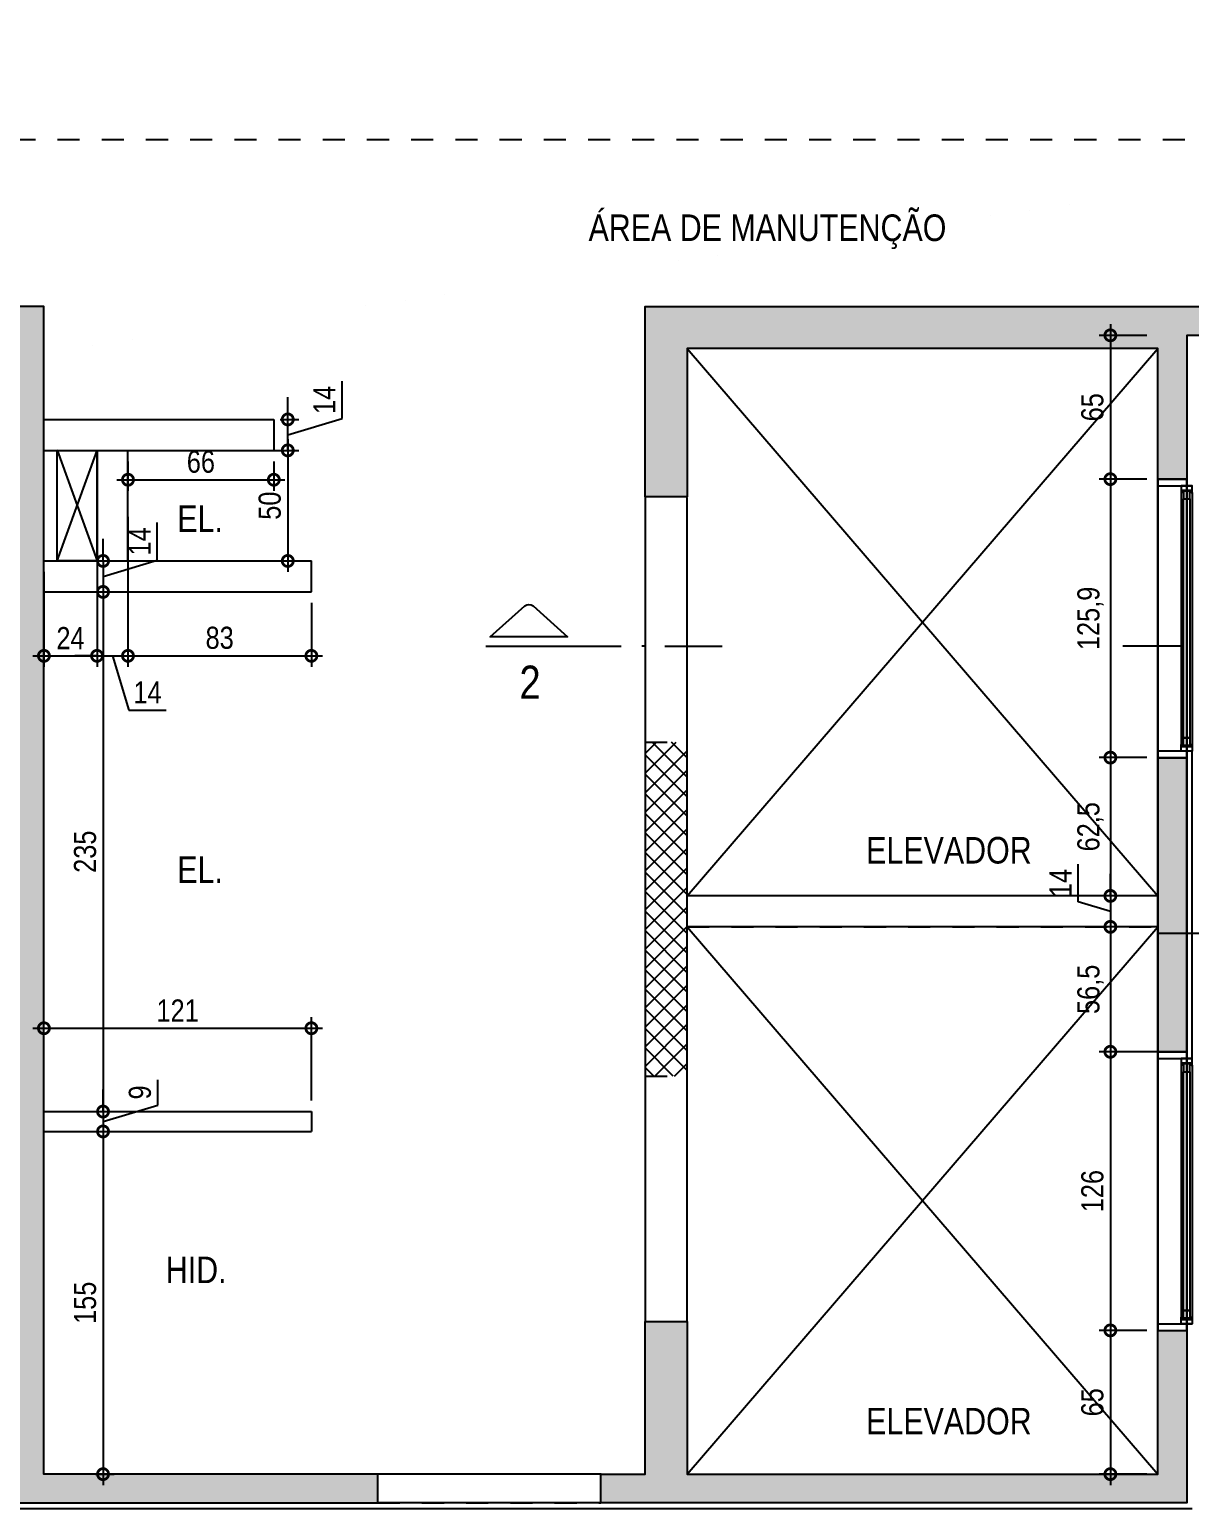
# Model space of a CAD drawing. Header units: metres. Extents: x -40 to 570, y -25 to 184.
# Drawn here: x 94.89 to 100.14, y -9.4 to -2.71 of the extents above; entities that cross this region are included whole.
import ezdxf
from ezdxf.enums import TextEntityAlignment as Align

# ---------------------------------------------------------------- set-up
doc = ezdxf.new("R2010")
doc.units = ezdxf.units.M
doc.linetypes.add('DUPLEX SUPERIOR$0$DASHEDX2', pattern=[1.5, 1, -0.5])
doc.linetypes.add('DUPLEX SUPERIOR$0$ESTILO_TQS_0004', pattern=[1.12, 0.5, -0.2, 0.01, -0.2, 0.01, -0.2])
for name, color, linetype in [('ARQ-DIM', 2, 'Continuous'), ('ARQ-SIM', 1, 'Continuous'), ('ARQ-TXT', 2, 'Continuous'), ('DUPLEX SUPERIOR$0$1', 232, 'DUPLEX SUPERIOR$0$DASHEDX2'), ('DUPLEX SUPERIOR$0$102', 232, 'Continuous'), ('DUPLEX SUPERIOR$0$205', 7, 'DUPLEX SUPERIOR$0$ESTILO_TQS_0004'), ('DUPLEX SUPERIOR$0$21', 232, 'Continuous'), ('DUPLEX SUPERIOR$0$3', 2, 'Continuous'), ('DUPLEX SUPERIOR$0$4', 2, 'Continuous'), ('DUPLEX SUPERIOR$0$ARQ-ALV ACAB', 4, 'Continuous'), ('DUPLEX SUPERIOR$0$ARQ-ALV OSSO', 5, 'Continuous'), ('DUPLEX SUPERIOR$0$ARQ-AUX', 7, 'Continuous'), ('DUPLEX SUPERIOR$0$ARQ-AUX1', 1, 'Continuous'), ('DUPLEX SUPERIOR$0$ARQ-CAX @ 1', 1, 'Continuous'), ('DUPLEX SUPERIOR$0$ARQ-MOB', 7, 'Continuous')]:
    doc.layers.add(name, color=color, linetype=linetype)
doc.styles.add('Adesa', font='ARIALN.TTF')
doc.styles.add('M50', font='ARIALN.TTF', dxfattribs={"height": 0.15})
doc.dimstyles.new('ADESA 1-0050', dxfattribs={"dimtxt": 0.1, "dimasz": 0.1, "dimexe": 0.05, "dimexo": 0.05, "dimgap": 0.03, "dimtad": 1, "dimdec": 1, "dimlfac": 100, "dimzin": 12, "dimtxsty": 'Adesa', "dimblk": 'DOTSMALL', "dimcen": 1, "dimdle": 0.05, "dimclrd": 1, "dimclre": 1, "dimclrt": 256, "dimazin": 3, "dimtm": 1e-09, "dimtfac": 1, "dimtdec": 1, "dimtmove": 1, "dimatfit": 0, "dimldrblk": 'DOTSMALL', "dimfxl": 0.8, "dimtvp": 2, "dimtolj": 1, "dimtzin": 0, "dimarcsym": 0})

# ---------------------------------------------------------------- blocks, each defined once
blk = doc.blocks.new('DUPLEX SUPERIOR$0$layout dup sup tipo 2')
at = {"layer": 'DUPLEX SUPERIOR$0$ARQ-MOB'}
blk.add_lwpolyline([(-18.0014, -6.7949), (-15.3614, -6.7949)], dxfattribs=at)
blk = doc.blocks.new('*U1098')
at = {"color": 0, "linetype": 'ByBlock', "ltscale": 0.5}
for points in [[(0.02, -0.045), (0.02, -0.045), (0.02, -0.045), (0.02, -0.045), (0.02, -0.045), (0.02, -0.045), (0.02, -0.045), (0.02, -0.045), (0.02, -0.045), (0.03, -0.045), (0.03, -0.05), (0, -0.05), (0, 0), (0.03, 0), (0.03, -0.005), (0.02, -0.005), (0.02, -0.045)], [(1.18, -0.045), (1.18, -0.045), (1.18, -0.045), (1.18, -0.045), (1.18, -0.045), (1.18, -0.045), (1.18, -0.045), (1.18, -0.045), (1.18, -0.045), (1.17, -0.045), (1.17, -0.05), (1.2, -0.05), (1.2, 0), (1.17, 0), (1.17, -0.005), (1.18, -0.005), (1.18, -0.045)], [(0.025, -0.01), (0.06, -0.01), (0.06, -0.04), (0.025, -0.04)], [(1.175, -0.01), (1.14, -0.01), (1.14, -0.04), (1.175, -0.04)]]:
    blk.add_lwpolyline(points, close=True, dxfattribs=at)
at = {"color": 8, "linetype": 'ByBlock', "ltscale": 0.5}
for points in [[(1.17, 0), (0.03, 0)], [(1.17, -0.05), (0.03, -0.05)]]:
    blk.add_lwpolyline(points, dxfattribs=at)
at = {"color": 7, "linetype": 'ByBlock', "ltscale": 0.5}
blk.add_lwpolyline([(1.14, -0.01), (1.14, -0.04), (0.06, -0.04), (0.06, -0.01)], close=True, dxfattribs=at)
blk = doc.blocks.new('*U1100')
at = {"color": 0, "linetype": 'ByBlock', "ltscale": 0.5}
for points in [[(0.02, -0.045), (0.02, -0.045), (0.02, -0.045), (0.02, -0.045), (0.02, -0.045), (0.02, -0.045), (0.02, -0.045), (0.02, -0.045), (0.02, -0.045), (0.03, -0.045), (0.03, -0.05), (0, -0.05), (0, 0), (0.03, 0), (0.03, -0.005), (0.02, -0.005), (0.02, -0.045)], [(1.18, -0.045), (1.18, -0.045), (1.18, -0.045), (1.18, -0.045), (1.18, -0.045), (1.18, -0.045), (1.18, -0.045), (1.18, -0.045), (1.18, -0.045), (1.17, -0.045), (1.17, -0.05), (1.2, -0.05), (1.2, 0), (1.17, 0), (1.17, -0.005), (1.18, -0.005), (1.18, -0.045)], [(0.025, -0.01), (0.06, -0.01), (0.06, -0.04), (0.025, -0.04)], [(1.175, -0.01), (1.14, -0.01), (1.14, -0.04), (1.175, -0.04)]]:
    blk.add_lwpolyline(points, close=True, dxfattribs=at)
at = {"color": 8, "linetype": 'ByBlock', "ltscale": 0.5}
for points in [[(1.17, 0), (0.03, 0)], [(1.17, -0.05), (0.03, -0.05)]]:
    blk.add_lwpolyline(points, dxfattribs=at)
at = {"color": 7, "linetype": 'ByBlock', "ltscale": 0.5}
blk.add_lwpolyline([(1.14, -0.01), (1.14, -0.04), (0.06, -0.04), (0.06, -0.01)], close=True, dxfattribs=at)
blk = doc.blocks.new('DUPLEX SUPERIOR$0$planta duplex superior tipo 4')
at = {"layer": 'DUPLEX SUPERIOR$0$ARQ-ALV OSSO'}
blk.add_line((-2.585, -5.2813), (-0.055, -5.2814, 0), dxfattribs=at)
blk = doc.blocks.new('DUPLEX SUPERIOR$0$_HC5F01AD94B-008')
for p, q in [((535.005506, -287.006127), (549.01677, -272.994864)), ((535.005506, -278.167292), (540.177935, -272.994864)), ((554.005506, -288.840463), (538.159907, -272.994864)), ((554.005506, -280.001629), (546.998741, -272.994864)), ((535.005506, -295.844962), (554.005506, -276.844962)), ((554.005506, -297.679298), (535.005506, -278.679298)), ((535.005506, -304.683796), (554.005506, -285.683796)), ((554.005506, -306.518133), (535.005506, -287.518133)), ((535.005506, -313.522631), (554.005506, -294.522631)), ((554.005506, -315.356968), (535.005506, -296.356968)), ((535.005506, -322.361466), (554.005506, -303.361466)), ((554.005506, -324.195802), (535.005506, -305.195802)), ((535.005506, -331.200301), (554.005506, -312.200301)), ((554.005506, -333.034637), (535.005506, -314.034637)), ((535.005506, -340.039135), (554.005506, -321.039135)), ((554.005506, -341.873472), (535.005506, -322.873472)), ((535.005506, -348.87797), (554.005506, -329.87797)), ((554.005506, -350.712307), (535.005506, -331.712307)), ((535.005506, -357.716805), (554.005506, -338.716805)), ((554.005506, -359.551141), (535.005506, -340.551141)), ((535.005506, -366.55564), (554.005506, -347.55564)), ((554.005506, -368.389976), (535.005506, -349.389976)), ((535.005506, -375.394474), (554.005506, -356.394474)), ((554.005506, -377.228811), (535.005506, -358.228811)), ((535.005506, -384.233309), (554.005506, -365.233309)), ((554.005506, -386.067646), (535.005506, -367.067646)), ((535.005506, -393.072144), (554.005506, -374.072144)), ((554.005506, -394.906481), (535.005506, -375.906481)), ((535.005506, -401.910979), (554.005506, -382.910979)), ((554.005506, -403.745315), (535.005506, -384.745315)), ((535.005506, -410.749814), (554.005506, -391.749814)), ((554.005506, -412.58415), (535.005506, -393.58415)), ((535.005506, -419.588648), (554.005506, -400.588648)), ((554.005506, -421.422985), (535.005506, -402.422985)), ((547.748203, -424.004516), (535.005506, -411.26182)), ((539.428473, -424.004516), (554.005506, -409.427483)), ((538.909368, -424.004516), (535.005506, -420.100654)), ((548.267308, -424.004516), (554.005506, -418.266318))]:
    blk.add_line(p, q)
blk = doc.blocks.new('DUPLEX SUPERIOR$0$EST-LO-012-BAR-R00')
at = {"layer": 'DUPLEX SUPERIOR$0$3'}
h = blk.add_hatch(color=8, dxfattribs=at)
h.dxf.hatch_style = 1
h.paths.add_polyline_path([(12.990166, -733.007865), (-0.004452, -733.007865), (-0.004452, -859.007865), (12.990166, -859.007865)], flags=16)
h.paths.add_polyline_path([(12.990166, -474.009684), (-0.004452, -474.009684), (-0.004452, -600.009684), (12.990166, -600.009684)], flags=16)
h.paths.add_polyline_path([(12.990166, -41.006716), (0, -41.006716), (0, -167.006716), (12.990166, -167.006716)], flags=16)
h.paths.add_polyline_path([(-77.500305, 296.001179), (-239.500305, 296.001179), (-239.500305, 282.997389), (-77.500305, 282.997389)], flags=16)
h.paths.add_polyline_path([(1027.995156, -74.001904), (1014.985014, -74.001904), (1014.985014, -183.00198), (1012.995156, -183.00198), (1012.995156, -196.001904), (1027.995156, -196.001904)], flags=17)
h.paths.add_polyline_path([(-1534.999687, -396.002061), (-1547.999687, -396.002061), (-1547.999687, -566.99002), (-1534.999687, -566.99002), (-1534.999687, -458.002855), (-1532.999904, -458.002855), (-1532.999904, -445.003037), (-1534.999687, -445.003037)], flags=17)
h.paths.add_polyline_path([(-1547.999687, -245.000884), (-1547.999687, -74.000884), (-1534.999687, -74.000884), (-1534.999687, -183.000531), (-1532.999687, -183.000531), (-1532.999687, -196.000349), (-1534.999687, -196.000349), (-1534.999687, -245.000884)])
h.paths.add_polyline_path([(1027.995404, -566.99002), (1014.995404, -566.99002), (1014.995404, -458.001482), (1012.995404, -458.001482), (1012.995404, -444.99002), (1027.995404, -444.99002)])
h.paths.add_polyline_path([(-251.979379, -937.001358), (-251.979379, -924.001358), (-232.004486, -924.000659), (-232.004486, -855.000659), (-213.004486, -855.000659), (-213.004486, -924.000659), (-0.004452, -924.001358), (-0.004452, -415.003177), (-213.011238, -415.003177), (-213.011238, -482.000175), (-232.011238, -482.000175), (-232.011238, -396.003177), (280.995777, -396.003177), (280.995777, -409.003386), (12.995548, -409.003386), (12.995548, -937.001358)])
h.paths.add_polyline_path([(-517.003335, -245.000006), (-517.003335, 296.001179), (12.994618, 296.001179), (12.994618, -232.000209), (280.995777, -232.000209), (280.995777, -245), (0, -245), (0, 0), (-249.000312, 0), (-249.000312, 12.998784), (-0.000305, 12.998784), (-0.000305, 282.997389), (-504.003335, 282.997389), (-504.003335, -245.000006)])
h.paths.add_polyline_path([(-801.000061, -408.999165), (-520.003335, -408.999165), (-520.003335, -395.999165), (-801.000061, -395.999165)], flags=17)
h.paths.add_polyline_path([(719.496112, -409.003033), (719.496112, -396.003386), (459.996043, -396.003386), (459.996043, -541.004109), (472.996043, -541.004109), (472.996043, -409.003033)], flags=17)
h.paths.add_polyline_path([(719.496112, -232.000353), (472.996043, -232.000353), (472.996043, -99.999277), (459.996043, -99.999277), (459.996043, -245), (719.496112, -245)], flags=17)
h.paths.add_polyline_path([(-993.00031, -541.004109), (-980.00031, -541.004109), (-980.00031, -396.003386), (-1239.500379, -396.003386), (-1239.500379, -409.003386), (-993.00031, -409.003386)], flags=17)
h.paths.add_polyline_path([(-993.00031, -99.999277), (-993.00031, -232), (-1239.500379, -232), (-1239.500379, -245), (-980.00031, -245), (-980.00031, -99.999277)], flags=17)
h.paths.add_polyline_path([(-801.000061, -245), (-520.003335, -245), (-520.003335, -232), (-801.000061, -232)], flags=17)
h.paths.add_polyline_path([(-517.003335, -937.002217), (-352.982201, -937.002217), (-352.982201, -924.002217), (-504.003335, -924.002217), (-504.003335, -395.999165), (-517.003335, -395.999165)])
h.paths.add_polyline_path([(574.479516, -14.002855), (593.479516, -14.002855), (593.479516, 35.997145), (574.479516, 35.997145)])
h.paths.add_polyline_path([(574.479516, -677.000531), (593.479516, -677.000531), (593.479516, -627.000531), (574.479516, -627.000531)])
h.paths.add_polyline_path([(-1113.500883, -677.000531), (-1094.500883, -677.000531), (-1094.500883, -627.000531), (-1113.500883, -627.000531)])
h.paths.add_polyline_path([(-1113.500883, -14.002855), (-1094.500883, -14.002855), (-1094.500883, 35.997145), (-1113.500883, 35.997145)])
h.paths.add_polyline_path([(265.995777, -677.000531), (284.995777, -677.000531), (284.995777, -627.000531), (265.995777, -627.000531)])
h.paths.add_polyline_path([(265.995777, -14.002855), (284.995777, -14.002855), (284.995777, 35.997145), (265.995777, 35.997145)])
h.paths.add_polyline_path([(-805.000061, -677.000531), (-786.000061, -677.000531), (-786.000061, -627.000531), (-805.000061, -627.000531)])
h.paths.add_polyline_path([(-805.000061, -14.002855), (-786.000061, -14.002855), (-786.000061, 35.997145), (-805.000061, 35.997145)])
edge = h.paths.add_edge_path()
edge.add_line((-1547.999687, -566.99002), (-1547.999687, -396.002061))
edge.add_line((-1547.999687, -396.002061), (-1534.999687, -396.002061))
edge.add_line((-1534.999687, -396.002061), (-1534.999687, -445.003037))
edge.add_line((-1534.999687, -445.003037), (-1532.999904, -445.003037))
edge.add_line((-1532.999904, -445.003037), (-1532.999904, -458.002855))
edge.add_line((-1532.999904, -458.002855), (-1534.999687, -458.002855))
edge.add_line((-1534.999687, -458.002855), (-1534.999687, -566.99002))
edge.add_line((-1534.999687, -566.99002), (-1547.999904, -566.99002))
edge.add_line((1027.989198, -196.001904), (1012.995156, -196.001904))
edge.add_line((1012.995156, -196.001904), (1012.995156, -183.00198))
edge.add_line((1012.995156, -183.00198), (1014.985014, -183.00198))
edge.add_line((1014.985014, -183.00198), (1014.985014, -74.001904))
edge.add_line((1014.985014, -74.001904), (1027.995156, -74.001904))
edge.add_line((1027.995156, -74.001904), (1027.995156, -196.001904))
h.paths.add_polyline_path([(-1.560017, -178.478832), (-1.560017, -104.425285), (-24.535801, -104.425285), (-24.535801, -178.478832)], flags=25)
at = {"layer": 'DUPLEX SUPERIOR$0$4'}
h = blk.add_hatch(color=8, dxfattribs=at)
h.dxf.hatch_style = 1
h.paths.add_polyline_path([(-1094.500883, 35.997145), (-1113.500883, 35.997145), (-1113.500883, -14.002855), (-1094.500883, -14.002855)])
h.paths.add_polyline_path([(-786.000061, 35.997145), (-805.000061, 35.997145), (-805.000061, -14.002855), (-786.000061, -14.002855)])
h.paths.add_polyline_path([(-980.00031, -99.999277), (-993.00031, -99.999277), (-993.00031, -232), (-1239.500379, -232), (-1239.500379, -245), (-980.00031, -245)])
h.paths.add_polyline_path([(-980.00031, -396.003386), (-1239.500379, -396.003386), (-1239.500379, -409.003386), (-993.00031, -409.003386), (-993.00031, -541.004109), (-980.00031, -541.004109)])
h.paths.add_polyline_path([(-1534.999687, -396.002061), (-1547.999687, -396.002061), (-1547.999687, -566.99002), (-1534.999687, -566.99002), (-1534.999687, -458.002855), (-1532.999904, -458.002855), (-1532.999904, -445.003037), (-1534.999687, -445.003037)])
h.paths.add_polyline_path([(-2548.999343, 77.001566), (-2561.999343, 77.001566), (-2561.999343, -195.998214), (-2399.510997, -195.998214), (-2399.510997, -182.998214), (-2548.999343, -182.998214)], flags=17)
h.paths.add_polyline_path([(-2548.999822, -458.004942), (-2399.510997, -458.004942), (-2399.510997, -445.004942), (-2561.999822, -445.004942), (-2561.999822, -718.004952), (-2548.999822, -718.004952)], flags=17)
h.paths.add_polyline_path([(280.995777, -409.003386), (459.996043, -409.003386), (459.996043, -396.003386), (280.995777, -396.003386)])
h.paths.add_polyline_path([(1014.995404, -718.004952), (1027.995404, -718.004952), (1027.995404, -566.99002), (1014.995404, -566.99002)])
h.paths.add_polyline_path([(865.506331, -458.001482), (1012.995404, -458.001482), (1012.995404, -444.99002), (865.506331, -444.99002)])
h.paths.add_polyline_path([(865.506331, -196.001904), (1012.995156, -196.001904), (1012.995156, -183.00198), (865.506331, -183.00198)])
h.paths.add_polyline_path([(1014.995156, -74.001904), (1027.995156, -74.001904), (1027.995156, 77.000887), (1014.995156, 77.000887)])
h.paths.add_polyline_path([(280.995777, -245), (459.996043, -245), (459.996043, -232.000209), (280.995777, -232.000209)])
h.paths.add_polyline_path([(-57.501936, -245), (0, -245), (0, -225.996934), (-57.501936, -225.996934)])
h.paths.add_polyline_path([(-980.00031, -245), (-801.000061, -245), (-801.000061, -232), (-980.00031, -232)])
h.paths.add_polyline_path([(-980.00031, -409.003177), (-801.000061, -409.003177), (-801.000061, -395.999165), (-980.00031, -395.999165)])
h.paths.add_polyline_path([(-1547.999687, -74.000884), (-1534.999687, -74.000884), (-1534.999687, 77.000932), (-1547.999687, 77.000932)])
h.paths.add_polyline_path([(-1532.999687, -196.000349), (-1385.510847, -196.000349), (-1385.510847, -183.000531), (-1532.999687, -183.000531)])
h.paths.add_polyline_path([(-1547.999904, -718.004976), (-1534.999687, -718.004976), (-1534.999687, -566.99002), (-1547.999904, -566.99002)])
h.paths.add_polyline_path([(-1532.999904, -458.002855), (-1385.510832, -458.002855), (-1385.510832, -445.003037), (-1532.999904, -445.003037)])
h.paths.add_polyline_path([(-1548.000663, -396.002061), (-2253.500545, -396.002061), (-2253.500545, -409.001685), (-2008.001965, -409.001685), (-2008.001965, -540.996579), (-1995.001777, -540.996579), (-1995.001777, -409.00183), (-1548.000663, -409.00183)])
h.paths.add_polyline_path([(1245.999783, -327.001694), (1689.007686, -327.001694), (1689.007686, -314.001694), (1245.999783, -314.001694)])
h.paths.add_polyline_path([(-249.004459, -245.001553), (-236.004459, -245.001553), (-236.004459, -0.001553), (-249.004459, -0.001553)])
h.paths.add_polyline_path([(-1548.000446, -245.001325), (-1548.000446, -232.001024), (-1995.001965, -232.001024), (-1995.001965, -100.000624), (-2008.001965, -100.000624), (-2008.001965, -232.001325), (-2253.500545, -232.001325), (-2253.500545, -245.001325)])
h.paths.add_polyline_path([(-3223.007243, -327.001694), (-2779.99934, -327.001694), (-2779.99934, -314.001694), (-3223.007243, -314.001694)])
h.paths.add_polyline_path([(1015.01125, -327.001694), (1155.51125, -327.001694), (1155.51125, -314.001694), (1015.01125, -314.001694)])
h.paths.add_polyline_path([(-2689.510807, -327.001694), (-2549.010807, -327.001694), (-2549.010807, -314.001694), (-2689.510807, -314.001694)])
h.paths.add_polyline_path([(-3223.007243, -72.001699), (-3208.007243, -72.001699), (-3208.007243, -42.001699), (-3223.007243, -42.001699)])
h.paths.add_polyline_path([(-2962.007243, -72.001699), (-2947.007243, -72.001699), (-2947.007243, -42.001699), (-2962.007243, -42.001699)])
h.paths.add_polyline_path([(1413.007686, -72.001699), (1428.007686, -72.001699), (1428.007686, -42.001699), (1413.007686, -42.001699)])
h.paths.add_polyline_path([(1674.007686, -72.001699), (1689.007686, -72.001699), (1689.007686, -42.001699), (1674.007686, -42.001699)])
h.paths.add_polyline_path([(-3223.007243, -599.001687), (-3208.007243, -599.001687), (-3208.007243, -569.001687), (-3223.007243, -569.001687)])
h.paths.add_polyline_path([(-2962.007243, -599.001687), (-2947.007243, -599.001687), (-2947.007243, -569.001687), (-2962.007243, -569.001687)])
h.paths.add_polyline_path([(1413.007686, -599.001687), (1428.007686, -599.001687), (1428.007686, -569.001687), (1413.007686, -569.001687)])
h.paths.add_polyline_path([(1674.007686, -599.001687), (1689.007686, -599.001687), (1689.007686, -569.001687), (1674.007686, -569.001687)])
edge = h.paths.add_edge_path()
edge.add_line((-2399.510997, -445.004942), (-2561.999822, -445.004942))
edge.add_line((-2561.999822, -445.004942), (-2561.999822, -718.004952))
edge.add_line((-2561.999822, -718.004952), (-2548.999822, -718.004952))
edge.add_line((-2548.999822, -718.004952), (-2548.999822, -458.004942))
edge.add_line((-2548.999822, -458.004942), (-2399.510997, -458.004942))
edge.add_line((-2399.510997, -458.004942), (-2399.510997, -445.005172))
edge.add_line((-2561.999343, 77.001566), (-2561.999343, -195.998214))
edge.add_line((-2561.999343, -195.998214), (-2399.510997, -195.998214))
edge.add_line((-2399.510997, -195.998214), (-2399.510997, -182.998214))
edge.add_line((-2399.510997, -182.998214), (-2548.999343, -182.998214))
edge.add_line((-2548.999343, -182.998214), (-2548.999343, 77.001566))
edge.add_line((-2548.999343, 77.001566), (-2561.999822, 77.001566))
h.paths.add_polyline_path([(-1109.165788, -62.830897), (-1109.165788, -3.910365), (-1132.141572, -3.910365), (-1132.141572, -62.830897)], flags=9)
at = {"layer": 'DUPLEX SUPERIOR$0$1'}
for p, q in [((-232.00117, -592.996557), (-213.00117, -592.996557)), ((-232.00117, -744.006209), (-213.00117, -744.006209))]:
    blk.add_line(p, q, dxfattribs=at)
for points in [[(-232.00117, -482.000175), (-232.00117, -592.996557)], [(-213.00117, -592.996557), (-213.00117, -482.000175)], [(-232.00117, -592.996557), (-232.00117, -666.499259)], [(-213.00117, -662.499259), (-213.00117, -592.996557)], [(-232.00117, -666.499259), (-232.00117, -744.006209)], [(-0.004452, -662.499259), (-213.00117, -662.499259)], [(-213.00117, -676.499259), (-213.00117, -662.499259)], [(-213.00117, -744.006209), (-213.00117, -676.499259)], [(-213.00117, -676.499259), (-0.004452, -676.499259)], [(-232.00117, -744.006209), (-232.00117, -855.000659)], [(-213.00117, -855.000659), (-213.00117, -744.006209)], [(-251.979379, -924.002217), (-352.982201, -924.002217)], [(-352.982201, -937.002217), (-251.979379, -937.002217)]]:
    blk.add_lwpolyline(points, dxfattribs=at)
at = {"layer": 'DUPLEX SUPERIOR$0$205'}
blk.add_line((-3517.85276, -320.501693), (1995.986055, -320.501693), dxfattribs=at)
at = {"layer": 'DUPLEX SUPERIOR$0$21'}
for p, q in [((-213.004486, -415.003177), (-0.004452, -662.499259)), ((-213.00117, -662.495366), (-0.004452, -415.003177)), ((-213.004486, -924.001358), (-0.004452, -676.499259)), ((-213.004486, -676.499259), (-0.004452, -924.001358))]:
    blk.add_line(p, q, dxfattribs=at)
at = {"layer": 'DUPLEX SUPERIOR$0$3', "linetype": 'Continuous'}
blk.add_lwpolyline([(-517.003335, -937.002217), (-352.982201, -937.002217), (-352.982201, -924.002217), (-504.003335, -924.002217), (-504.003335, -395.999165), (-517.003335, -395.999165), (-517.003335, -937.002217)], dxfattribs=at)
at = {"layer": 'DUPLEX SUPERIOR$0$3'}
for points in [[(-251.979379, -937.001358), (-251.979379, -924.001358), (-232.004486, -924.000659), (-232.004486, -855.000659), (-213.004486, -855.000659), (-213.004486, -924.000659), (-0.004452, -924.001358), (-0.004452, -415.003177), (-213.011238, -415.003177), (-213.011238, -482.000175), (-232.011238, -482.000175), (-232.011238, -396.003177), (280.995777, -396.003177), (280.995777, -409.003386), (12.995548, -409.003386), (12.995548, -937.001358), (-251.979379, -937.001358)], [(-0.009834, -600.009684), (12.990166, -600.009684), (12.990166, -474.009684), (-0.009834, -474.009684), (-0.009834, -600.009684)], [(-0.009834, -859.007865), (12.990166, -859.007865), (12.990166, -733.007865), (-0.009834, -733.007865), (-0.009834, -859.007865)]]:
    blk.add_lwpolyline(points, dxfattribs=at)
at = {"layer": 'DUPLEX SUPERIOR$0$102'}
blk.add_blockref('DUPLEX SUPERIOR$0$_HC5F01AD94B-008', (-767.006676, -320.001693), dxfattribs=at)
blk = doc.blocks.new('DUPLEX SUPERIOR')
at = {"layer": 'DUPLEX SUPERIOR$0$ARQ-ALV ACAB'}
for p, q in [((0, -4.7701, 0), (0.1549, -4.7701, 0)), ((0, -8.5901, 0), (0, -8.5601, 0)), ((0, -8.5601, 0), (0.1549, -8.5601, 0))]:
    blk.add_line(p, q, dxfattribs=at)
at = {"layer": 'DUPLEX SUPERIOR$0$ARQ-ALV ACAB', "elevation": 0}
for points in [[(0, -4.7401), (0, -4.7701)], [(0, -7.3301), (0, -7.3601), (0.1549, -7.3601), (0.1549, -5.9701), (0, -5.9701), (0, -6.0001)], [(-5.195, -9.395), (0.1549, -9.3951)]]:
    blk.add_lwpolyline(points, dxfattribs=at)
at = {"layer": 'DUPLEX SUPERIOR$0$ARQ-ALV OSSO'}
for p, q in [((-5.04, -4.4703, 0), (-4, -4.4703)), ((-5.04, -4.6103, 0), (-4, -4.6103)), ((0, -4.7401, 0), (0.1299, -4.7401, 0)), ((-5.04, -5.1103, 0), (-3.8301, -5.1103, 0)), ((-5.0401, -5.2503, 0), (-3.8301, -5.2503, 0)), ((-5.0401, -7.6003, 0), (-3.8301, -7.6003, 0)), ((-5.0401, -7.6903, 0), (-3.8301, -7.6903, 0))]:
    blk.add_line(p, q, dxfattribs=at)
blk.add_lwpolyline([(-4, -4.4703), (-4, -4.6103)], dxfattribs=at)
at = {"layer": 'DUPLEX SUPERIOR$0$ARQ-ALV OSSO', "elevation": 0}
for points in [[(-4.7998, -5.1103), (-4.7998, -4.6103)], [(-4.6598, -5.1103), (-4.6598, -4.6103)], [(-2.3201, -4.825), (-2.3201, -8.55)], [(-2.13, -8.55), (-2.13, -4.825)], [(-3.8301, -5.2503), (-3.8301, -5.1103)], [(0, -6.6251), (-2.13, -6.625)], [(0, -6.7651), (-2.13, -6.765)], [(-3.8301, -7.6003), (-3.8301, -7.6903)], [(0, -8.5901), (0.1299, -8.5901)], [(-2.5197, -9.2401), (-3.5298, -9.2401)], [(-2.5197, -9.37), (-3.5298, -9.37)]]:
    blk.add_lwpolyline(points, dxfattribs=at)
blk.add_lwpolyline([(0.1299, -6.0001), (0, -6.0001), (0, -7.3301), (0.1299, -7.3301)], close=True, dxfattribs=at)
at = {"layer": 'DUPLEX SUPERIOR$0$ARQ-AUX', "elevation": 0}
for points in [[(0, -4.7701), (0, -5.9701)], [(0, -7.3601), (0, -8.5601)]]:
    blk.add_lwpolyline(points, dxfattribs=at)
at = {"layer": 'DUPLEX SUPERIOR$0$ARQ-AUX1', "elevation": 0}
blk.add_lwpolyline([(-4.98, -4.6099), (-4.7998, -4.6103), (-4.7998, -5.1103), (-4.98, -5.1098)], close=True, dxfattribs=at)
for points in [[(-4.98, -4.6099), (-4.7998, -5.1103)], [(-4.98, -5.1098), (-4.7998, -4.6103)]]:
    blk.add_lwpolyline(points, dxfattribs=at)
at = {"linetype": 'Continuous', "xscale": 0.01, "yscale": 0.01, "zscale": 0.01}
blk.add_blockref('DUPLEX SUPERIOR$0$EST-LO-012-BAR-R00', (0, 0), dxfattribs=at)
at = {"layer": 'DUPLEX SUPERIOR$0$ARQ-ALV OSSO', "rotation": 180}
blk.add_blockref('DUPLEX SUPERIOR$0$planta duplex superior tipo 4', (0.0749, -9.3715, 0), dxfattribs=at)
at = {"layer": 'DUPLEX SUPERIOR$0$ARQ-CAX @ 1', "rotation": 90.00000000000001}
for name, p in [('*U1098', (0.1049, -5.9701, 0)), ('*U1100', (0.1049, -8.5601, 0))]:
    blk.add_blockref(name, p, dxfattribs=at)
at = {"layer": 'DUPLEX SUPERIOR$0$ARQ-MOB', "xscale": -1}
blk.add_blockref('DUPLEX SUPERIOR$0$layout dup sup tipo 2', (-15.36, -0.0001, 0), dxfattribs=at)
blk = doc.blocks.new('_DotSmall')
at = {"color": 0, "linetype": 'ByBlock', "const_width": 0.5}
blk.add_lwpolyline([(-0.0625, 0, 1), (0.0625, 0, 1)], format="xyb", close=True, dxfattribs=at)
blk = doc.blocks.new('*D656')
at = {"layer": 'ARQ-DIM', "color": 1, "lineweight": -2, "transparency": 16777216}
for p, q in [((99.7847, -4.0401), (99.7847, -4.7905)), ((99.9499, -4.0901), (99.7347, -4.0901)), ((99.95, -4.7405), (99.7347, -4.7405))]:
    blk.add_line(p, q, dxfattribs=at)
at = {"layer": 'Defpoints', "color": 0, "transparency": 16777216}
for p in [(99.9999, -4.0901, 0), (99.7847, -4.7405), (100, -4.7405, 0)]:
    blk.add_point(p, dxfattribs=at)
at = {"layer": 'ARQ-DIM', "color": 1, "lineweight": -2, "transparency": 16777216, "xscale": 0.1, "yscale": 0.1, "zscale": 0.1}
for p, rotation in [((99.7847, -4.0901), 90), ((99.7847, -4.7405), 270)]:
    blk.add_blockref('_DotSmall', p, dxfattribs=dict(at, rotation=rotation))
at = {"layer": 'ARQ-DIM', "transparency": 16777216, "insert": (99.7037, -4.4153), "char_height": 0.1, "attachment_point": 5, "rotation": 90, "style": 'Adesa'}
blk.add_mtext('\\A1;65', dxfattribs=at)
blk = doc.blocks.new('*D657')
at = {"layer": 'ARQ-DIM', "color": 1, "lineweight": -2, "transparency": 16777216}
for p, q in [((99.95, -4.7405), (99.7347, -4.7405)), ((99.7847, -4.6905), (99.7847, -6.0497)), ((99.95, -5.9997), (99.7347, -5.9997))]:
    blk.add_line(p, q, dxfattribs=at)
at = {"layer": 'Defpoints', "color": 0, "transparency": 16777216}
for p in [(100, -4.7405, 0), (99.7847, -5.9997), (100, -5.9997, 0)]:
    blk.add_point(p, dxfattribs=at)
at = {"layer": 'ARQ-DIM', "color": 1, "lineweight": -2, "transparency": 16777216, "xscale": 0.1, "yscale": 0.1, "zscale": 0.1}
for p, rotation in [((99.7847, -4.7405), 90), ((99.7847, -5.9997), 270)]:
    blk.add_blockref('_DotSmall', p, dxfattribs=dict(at, rotation=rotation))
at = {"layer": 'ARQ-DIM', "transparency": 16777216, "insert": (99.6946, -5.3701), "char_height": 0.1, "attachment_point": 5, "rotation": 90, "style": 'Adesa'}
blk.add_mtext('\\A1;125,9', dxfattribs=at)
blk = doc.blocks.new('*D658')
at = {"layer": 'ARQ-DIM', "color": 1, "lineweight": -2, "transparency": 16777216}
for p, q in [((99.7847, -5.9497), (99.7847, -6.6751)), ((99.95, -5.9997), (99.7347, -5.9997)), ((99.95, -6.6251), (99.7347, -6.6251))]:
    blk.add_line(p, q, dxfattribs=at)
at = {"layer": 'Defpoints', "color": 0, "transparency": 16777216}
for p in [(100, -5.9997, 0), (99.7847, -6.6251), (100, -6.6251, 0)]:
    blk.add_point(p, dxfattribs=at)
at = {"layer": 'ARQ-DIM', "color": 1, "lineweight": -2, "transparency": 16777216, "xscale": 0.1, "yscale": 0.1, "zscale": 0.1}
for p, rotation in [((99.7847, -5.9997), 90), ((99.7847, -6.6251), 270)]:
    blk.add_blockref('_DotSmall', p, dxfattribs=dict(at, rotation=rotation))
at = {"layer": 'ARQ-DIM', "transparency": 16777216, "insert": (99.6946, -6.3124), "char_height": 0.1, "attachment_point": 5, "rotation": 90, "style": 'Adesa'}
blk.add_mtext('\\A1;62,5', dxfattribs=at)
blk = doc.blocks.new('*D659')
at = {"layer": 'ARQ-DIM', "color": 1, "lineweight": -2, "transparency": 16777216}
for p, q in [((99.7847, -6.7151), (99.7847, -7.3801)), ((99.95, -6.7651), (99.7347, -6.7651)), ((100.015, -7.3301), (99.7347, -7.3301))]:
    blk.add_line(p, q, dxfattribs=at)
at = {"layer": 'Defpoints', "color": 0, "transparency": 16777216}
for p in [(100, -6.7651, 0), (99.7847, -7.3301), (100.065, -7.3301, 0)]:
    blk.add_point(p, dxfattribs=at)
at = {"layer": 'ARQ-DIM', "color": 1, "lineweight": -2, "transparency": 16777216, "xscale": 0.1, "yscale": 0.1, "zscale": 0.1}
for p, rotation in [((99.7847, -6.7651), 90), ((99.7847, -7.3301), 270)]:
    blk.add_blockref('_DotSmall', p, dxfattribs=dict(at, rotation=rotation))
at = {"layer": 'ARQ-DIM', "transparency": 16777216, "insert": (99.6946, -7.0476), "char_height": 0.1, "attachment_point": 5, "rotation": 90, "style": 'Adesa'}
blk.add_mtext('\\A1;56,5', dxfattribs=at)
blk = doc.blocks.new('*D660')
at = {"layer": 'ARQ-DIM', "color": 1, "lineweight": -2, "transparency": 16777216}
for p, q in [((99.7847, -7.2801), (99.7847, -8.6401)), ((100.015, -7.3301), (99.7347, -7.3301)), ((99.95, -8.5901), (99.7347, -8.5901))]:
    blk.add_line(p, q, dxfattribs=at)
at = {"layer": 'Defpoints', "color": 0, "transparency": 16777216}
for p in [(100.065, -7.3301, 0), (99.7847, -8.5901), (100, -8.5901, 0)]:
    blk.add_point(p, dxfattribs=at)
at = {"layer": 'ARQ-DIM', "color": 1, "lineweight": -2, "transparency": 16777216, "xscale": 0.1, "yscale": 0.1, "zscale": 0.1}
for p, rotation in [((99.7847, -7.3301), 90), ((99.7847, -8.5901), 270)]:
    blk.add_blockref('_DotSmall', p, dxfattribs=dict(at, rotation=rotation))
at = {"layer": 'ARQ-DIM', "transparency": 16777216, "insert": (99.7037, -7.9601), "char_height": 0.1, "attachment_point": 5, "rotation": 90, "style": 'Adesa'}
blk.add_mtext('\\A1;126', dxfattribs=at)
blk = doc.blocks.new('*D661')
at = {"layer": 'ARQ-DIM', "color": 1, "lineweight": -2, "transparency": 16777216}
for p, q in [((99.7847, -8.5401), (99.7847, -9.2901)), ((99.95, -8.5901), (99.7347, -8.5901)), ((99.9499, -9.2401), (99.7347, -9.2401))]:
    blk.add_line(p, q, dxfattribs=at)
at = {"layer": 'Defpoints', "color": 0, "transparency": 16777216}
for p in [(100, -8.5901, 0), (99.7847, -9.2401), (99.9999, -9.2401, 0)]:
    blk.add_point(p, dxfattribs=at)
at = {"layer": 'ARQ-DIM', "color": 1, "lineweight": -2, "transparency": 16777216, "xscale": 0.1, "yscale": 0.1, "zscale": 0.1}
for p, rotation in [((99.7847, -8.5901), 90), ((99.7847, -9.2401), 270)]:
    blk.add_blockref('_DotSmall', p, dxfattribs=dict(at, rotation=rotation))
at = {"layer": 'ARQ-DIM', "transparency": 16777216, "insert": (99.7037, -8.9151), "char_height": 0.1, "attachment_point": 5, "rotation": 90, "style": 'Adesa'}
blk.add_mtext('\\A1;65', dxfattribs=at)
blk = doc.blocks.new('ADESA-SIM CORT')
at = {"color": 3}
blk.add_lwpolyline([(1.712, 0.367), (1.4, 0.086), (2.1, 0.086), (1.788, 0.367)], dxfattribs=at)
blk.add_lwpolyline([(1.788, 0.367, 0.267949), (1.712, 0.367)], format="xyb", dxfattribs=at)
at = {"color": 2}
for points in [[(0.521, 0), (0, 0)], [(0.706, 0), (0.729, 0)], [(2.14, 0), (0.914, 0)]]:
    blk.add_lwpolyline(points, dxfattribs=at)
at = {"color": 3, "style": 'Adesa'}
blk.add_attdef('A', text='', height=0.35, dxfattribs=at).set_placement((1.739, -0.325), align=Align.MIDDLE_CENTER)
blk = doc.blocks.new('*D676')
at = {"layer": 'ARQ-DIM', "color": 1, "lineweight": -2, "transparency": 16777216}
for p, q in [((99.6395, -6.6514), (99.6395, -6.4819)), ((99.7847, -6.625), (99.7847, -6.525)), ((99.7847, -6.695), (99.6395, -6.6514)), ((99.7924, -6.625), (99.7347, -6.625)), ((99.7847, -6.625), (99.7847, -6.765)), ((99.7847, -6.625), (99.7847, -6.765)), ((99.7924, -6.765), (99.7347, -6.765)), ((99.7847, -6.765), (99.7847, -6.865))]:
    blk.add_line(p, q, dxfattribs=at)
at = {"layer": 'Defpoints', "color": 0, "transparency": 16777216}
for p in [(99.8424, -6.625, 0), (99.7847, -6.765), (99.8424, -6.765, 0)]:
    blk.add_point(p, dxfattribs=at)
at = {"layer": 'ARQ-DIM', "color": 1, "lineweight": -2, "transparency": 16777216, "xscale": 0.1, "yscale": 0.1, "zscale": 0.1}
for p, rotation in [((99.7847, -6.625), 270), ((99.7847, -6.765), 90)]:
    blk.add_blockref('_DotSmall', p, dxfattribs=dict(at, rotation=rotation))
at = {"layer": 'ARQ-DIM', "transparency": 16777216, "insert": (99.5593, -6.5667), "char_height": 0.1, "attachment_point": 5, "rotation": 90, "style": 'Adesa'}
blk.add_mtext('\\A1;14', dxfattribs=at)
blk = doc.blocks.new('*D709')
at = {"layer": 'ARQ-DIM', "color": 1, "lineweight": -2, "transparency": 16777216}
for p, q in [((95.8457, -4.6103), (96.1131, -4.6103)), ((96.0631, -4.5603), (96.0631, -5.1603)), ((95.8457, -5.1103), (96.1131, -5.1103))]:
    blk.add_line(p, q, dxfattribs=at)
at = {"layer": 'Defpoints', "color": 0, "transparency": 16777216}
for p in [(95.7957, -4.6103, 0), (95.7957, -5.1103, 0), (96.0631, -5.1103)]:
    blk.add_point(p, dxfattribs=at)
at = {"layer": 'ARQ-DIM', "color": 1, "lineweight": -2, "transparency": 16777216, "xscale": 0.1, "yscale": 0.1, "zscale": 0.1}
for p, rotation in [((96.0631, -4.6103), 90), ((96.0631, -5.1103), 270)]:
    blk.add_blockref('_DotSmall', p, dxfattribs=dict(at, rotation=rotation))
at = {"layer": 'ARQ-DIM', "transparency": 16777216, "insert": (95.982, -4.8603), "char_height": 0.1, "attachment_point": 5, "rotation": 90, "style": 'Adesa'}
blk.add_mtext('\\A1;50', dxfattribs=at)
blk = doc.blocks.new('*D710')
at = {"layer": 'ARQ-DIM', "color": 1, "lineweight": -2, "transparency": 16777216}
for p, q in [((96.3087, -4.4666), (96.3087, -4.2971)), ((96.0631, -4.4703), (96.0631, -4.3703)), ((96.0294, -4.4703), (96.1131, -4.4703)), ((96.0631, -4.5403), (96.3087, -4.4666)), ((96.0631, -4.6103), (96.0631, -4.4703)), ((96.0631, -4.6103), (96.0631, -4.4703)), ((96.0294, -4.6103), (96.1131, -4.6103)), ((96.0631, -4.6103), (96.0631, -4.7103))]:
    blk.add_line(p, q, dxfattribs=at)
at = {"layer": 'Defpoints', "color": 0, "transparency": 16777216}
for p in [(95.9794, -4.4703, 0), (96.0631, -4.4703), (95.9794, -4.6103)]:
    blk.add_point(p, dxfattribs=at)
at = {"layer": 'ARQ-DIM', "color": 1, "lineweight": -2, "transparency": 16777216, "xscale": 0.1, "yscale": 0.1, "zscale": 0.1}
for p, rotation in [((96.0631, -4.4703), 270), ((96.0631, -4.6103), 90)]:
    blk.add_blockref('_DotSmall', p, dxfattribs=dict(at, rotation=rotation))
at = {"layer": 'ARQ-DIM', "transparency": 16777216, "insert": (96.2285, -4.3819), "char_height": 0.1, "attachment_point": 5, "rotation": 90, "style": 'Adesa'}
blk.add_mtext('\\A1;14', dxfattribs=at)
blk = doc.blocks.new('*D711')
at = {"layer": 'ARQ-DIM', "color": 1, "lineweight": -2, "transparency": 16777216}
for p, q in [((95.473, -5.1066), (95.473, -4.9371)), ((95.2274, -5.1103), (95.2274, -5.0103)), ((95.1937, -5.1103), (95.2774, -5.1103)), ((95.2274, -5.1803), (95.473, -5.1066)), ((95.2274, -5.1103), (95.2274, -5.2503)), ((95.2274, -5.1103), (95.2274, -5.2503)), ((95.1937, -5.2503), (95.2774, -5.2503)), ((95.2274, -5.2503), (95.2274, -5.3503))]:
    blk.add_line(p, q, dxfattribs=at)
at = {"layer": 'Defpoints', "color": 0, "transparency": 16777216}
for p in [(95.1437, -5.1103), (95.1437, -5.2503, 0), (95.2274, -5.2503)]:
    blk.add_point(p, dxfattribs=at)
at = {"layer": 'ARQ-DIM', "color": 1, "lineweight": -2, "transparency": 16777216, "xscale": 0.1, "yscale": 0.1, "zscale": 0.1}
for p, rotation in [((95.2274, -5.1103), 270), ((95.2274, -5.2503), 90)]:
    blk.add_blockref('_DotSmall', p, dxfattribs=dict(at, rotation=rotation))
at = {"layer": 'ARQ-DIM', "transparency": 16777216, "insert": (95.3928, -5.0219), "char_height": 0.1, "attachment_point": 5, "rotation": 90, "style": 'Adesa'}
blk.add_mtext('\\A1;14', dxfattribs=at)
blk = doc.blocks.new('*D712')
at = {"layer": 'ARQ-DIM', "color": 1, "lineweight": -2, "transparency": 16777216}
for p, q in [((95.2274, -5.2003), (95.2274, -7.6503)), ((95.1937, -5.2503), (95.2774, -5.2503)), ((95.1937, -7.6003), (95.2774, -7.6003))]:
    blk.add_line(p, q, dxfattribs=at)
at = {"layer": 'Defpoints', "color": 0, "transparency": 16777216}
for p in [(95.1437, -5.2503, 0), (95.1437, -7.6003, 0), (95.2274, -7.6003)]:
    blk.add_point(p, dxfattribs=at)
at = {"layer": 'ARQ-DIM', "color": 1, "lineweight": -2, "transparency": 16777216, "xscale": 0.1, "yscale": 0.1, "zscale": 0.1}
for p, rotation in [((95.2274, -5.2503), 90), ((95.2274, -7.6003), 270)]:
    blk.add_blockref('_DotSmall', p, dxfattribs=dict(at, rotation=rotation))
at = {"layer": 'ARQ-DIM', "transparency": 16777216, "insert": (95.1463, -6.4253), "char_height": 0.1, "attachment_point": 5, "rotation": 90, "style": 'Adesa'}
blk.add_mtext('\\A1;235', dxfattribs=at)
blk = doc.blocks.new('*D713')
at = {"layer": 'ARQ-DIM', "color": 1, "lineweight": -2, "transparency": 16777216}
for p, q in [((95.4755, -7.5708), (95.4755, -7.4569)), ((95.2274, -7.6003), (95.2274, -7.5003)), ((95.1937, -7.6003), (95.2774, -7.6003)), ((95.2274, -7.6453), (95.4755, -7.5708)), ((95.2274, -7.6003), (95.2274, -7.6903)), ((95.2274, -7.6003), (95.2274, -7.6903)), ((95.1937, -7.6903), (95.2774, -7.6903)), ((95.2274, -7.6903), (95.2274, -7.7903))]:
    blk.add_line(p, q, dxfattribs=at)
at = {"layer": 'Defpoints', "color": 0, "transparency": 16777216}
for p in [(95.1437, -7.6003, 0), (95.1437, -7.6903, 0), (95.2274, -7.6903)]:
    blk.add_point(p, dxfattribs=at)
at = {"layer": 'ARQ-DIM', "color": 1, "lineweight": -2, "transparency": 16777216, "xscale": 0.1, "yscale": 0.1, "zscale": 0.1}
for p, rotation in [((95.2274, -7.6003), 270), ((95.2274, -7.6903), 90)]:
    blk.add_blockref('_DotSmall', p, dxfattribs=dict(at, rotation=rotation))
at = {"layer": 'ARQ-DIM', "transparency": 16777216, "insert": (95.3945, -7.5139), "char_height": 0.1, "attachment_point": 5, "rotation": 90, "style": 'Adesa'}
blk.add_mtext('\\A1;9', dxfattribs=at)
blk = doc.blocks.new('*D714')
at = {"layer": 'ARQ-DIM', "color": 1, "lineweight": -2, "transparency": 16777216}
for p, q in [((95.1937, -7.6903), (95.2774, -7.6903)), ((95.2274, -7.6403), (95.2274, -9.2901)), ((95.1937, -9.2401), (95.2774, -9.2401))]:
    blk.add_line(p, q, dxfattribs=at)
at = {"layer": 'Defpoints', "color": 0, "transparency": 16777216}
for p in [(95.1437, -7.6903, 0), (95.1437, -9.2401, 0), (95.2274, -9.2401)]:
    blk.add_point(p, dxfattribs=at)
at = {"layer": 'ARQ-DIM', "color": 1, "lineweight": -2, "transparency": 16777216, "xscale": 0.1, "yscale": 0.1, "zscale": 0.1}
for p, rotation in [((95.2274, -7.6903), 90), ((95.2274, -9.2401), 270)]:
    blk.add_blockref('_DotSmall', p, dxfattribs=dict(at, rotation=rotation))
at = {"layer": 'ARQ-DIM', "transparency": 16777216, "insert": (95.1463, -8.4652), "char_height": 0.1, "attachment_point": 5, "rotation": 90, "style": 'Adesa'}
blk.add_mtext('\\A1;155', dxfattribs=at)
blk = doc.blocks.new('*D715')
at = {"layer": 'ARQ-DIM', "color": 1, "lineweight": -2, "transparency": 16777216}
for p, q in [((95.3402, -4.6603), (95.3402, -4.7931)), ((96, -4.6603), (96, -4.7931)), ((95.2902, -4.7431), (96.05, -4.7431))]:
    blk.add_line(p, q, dxfattribs=at)
at = {"layer": 'Defpoints', "color": 0, "transparency": 16777216}
for p in [(95.3402, -4.6103, 0), (96, -4.6103, 0), (96, -4.7431)]:
    blk.add_point(p, dxfattribs=at)
at = {"layer": 'ARQ-DIM', "color": 1, "lineweight": -2, "transparency": 16777216, "xscale": 0.1, "yscale": 0.1, "zscale": 0.1, "rotation": 180}
blk.add_blockref('_DotSmall', (95.3402, -4.7431), dxfattribs=at)
at = {"layer": 'ARQ-DIM', "color": 1, "lineweight": -2, "transparency": 16777216, "xscale": 0.1, "yscale": 0.1, "zscale": 0.1}
blk.add_blockref('_DotSmall', (96, -4.7431), dxfattribs=at)
at = {"layer": 'ARQ-DIM', "transparency": 16777216, "insert": (95.6701, -4.662), "char_height": 0.1, "attachment_point": 5, "style": 'Adesa'}
blk.add_mtext('\\A1;66', dxfattribs=at)
blk = doc.blocks.new('*D716')
at = {"layer": 'ARQ-DIM', "color": 1, "lineweight": -2, "transparency": 16777216}
for p, q in [((94.9599, -5.1603), (94.9599, -5.5895)), ((95.2002, -5.1603), (95.2002, -5.5895)), ((94.9099, -5.5395), (95.2502, -5.5395))]:
    blk.add_line(p, q, dxfattribs=at)
at = {"layer": 'Defpoints', "color": 0, "transparency": 16777216}
for p in [(94.9599, -5.1103, 0), (95.2002, -5.1103, 0), (95.2002, -5.5395)]:
    blk.add_point(p, dxfattribs=at)
at = {"layer": 'ARQ-DIM', "color": 1, "lineweight": -2, "transparency": 16777216, "xscale": 0.1, "yscale": 0.1, "zscale": 0.1, "rotation": 180}
blk.add_blockref('_DotSmall', (94.9599, -5.5395), dxfattribs=at)
at = {"layer": 'ARQ-DIM', "color": 1, "lineweight": -2, "transparency": 16777216, "xscale": 0.1, "yscale": 0.1, "zscale": 0.1}
blk.add_blockref('_DotSmall', (95.2002, -5.5395), dxfattribs=at)
at = {"layer": 'ARQ-DIM', "transparency": 16777216, "insert": (95.0801, -5.4593), "char_height": 0.1, "attachment_point": 5, "style": 'Adesa'}
blk.add_mtext('\\A1;24', dxfattribs=at)
blk = doc.blocks.new('*D717')
at = {"layer": 'ARQ-DIM', "color": 1, "lineweight": -2, "transparency": 16777216}
for p, q in [((95.2002, -4.9103), (95.2002, -5.5895)), ((95.3402, -4.9103), (95.3402, -5.5895)), ((95.2002, -5.5395), (95.1002, -5.5395)), ((95.2002, -5.5395), (95.3402, -5.5395)), ((95.2002, -5.5395), (95.3402, -5.5395)), ((95.2702, -5.5395), (95.3439, -5.7851)), ((95.3402, -5.5395), (95.4402, -5.5395)), ((95.3439, -5.7851), (95.5134, -5.7851))]:
    blk.add_line(p, q, dxfattribs=at)
at = {"layer": 'Defpoints', "color": 0, "transparency": 16777216}
for p in [(95.2002, -4.8603, 0), (95.3402, -4.8603, 0), (95.3402, -5.5395)]:
    blk.add_point(p, dxfattribs=at)
at = {"layer": 'ARQ-DIM', "color": 1, "lineweight": -2, "transparency": 16777216, "xscale": 0.1, "yscale": 0.1, "zscale": 0.1}
blk.add_blockref('_DotSmall', (95.2002, -5.5395), dxfattribs=at)
at = {"layer": 'ARQ-DIM', "color": 1, "lineweight": -2, "transparency": 16777216, "xscale": 0.1, "yscale": 0.1, "zscale": 0.1, "rotation": 180}
blk.add_blockref('_DotSmall', (95.3402, -5.5395), dxfattribs=at)
at = {"layer": 'ARQ-DIM', "transparency": 16777216, "insert": (95.4286, -5.7049), "char_height": 0.1, "attachment_point": 5, "style": 'Adesa'}
blk.add_mtext('\\A1;14', dxfattribs=at)
blk = doc.blocks.new('*D718')
at = {"layer": 'ARQ-DIM', "color": 1, "lineweight": -2, "transparency": 16777216}
for p, q in [((95.3402, -5.2999), (95.3402, -5.5895)), ((96.1699, -5.2999), (96.1699, -5.5895)), ((95.2902, -5.5395), (96.2199, -5.5395))]:
    blk.add_line(p, q, dxfattribs=at)
at = {"layer": 'Defpoints', "color": 0, "transparency": 16777216}
for p in [(95.3402, -5.2499), (96.1699, -5.2499, 0), (96.1699, -5.5395)]:
    blk.add_point(p, dxfattribs=at)
at = {"layer": 'ARQ-DIM', "color": 1, "lineweight": -2, "transparency": 16777216, "xscale": 0.1, "yscale": 0.1, "zscale": 0.1, "rotation": 180}
blk.add_blockref('_DotSmall', (95.3402, -5.5395), dxfattribs=at)
at = {"layer": 'ARQ-DIM', "color": 1, "lineweight": -2, "transparency": 16777216, "xscale": 0.1, "yscale": 0.1, "zscale": 0.1}
blk.add_blockref('_DotSmall', (96.1699, -5.5395), dxfattribs=at)
at = {"layer": 'ARQ-DIM', "transparency": 16777216, "insert": (95.755, -5.4585), "char_height": 0.1, "attachment_point": 5, "style": 'Adesa'}
blk.add_mtext('\\A1;83', dxfattribs=at)
blk = doc.blocks.new('*D719')
at = {"layer": 'ARQ-DIM', "color": 1, "lineweight": -2, "transparency": 16777216}
for p, q in [((94.9599, -7.5503), (94.9599, -7.1736)), ((96.1699, -7.5503), (96.1699, -7.1736)), ((94.9099, -7.2236), (96.2199, -7.2236))]:
    blk.add_line(p, q, dxfattribs=at)
at = {"layer": 'Defpoints', "color": 0, "transparency": 16777216}
for p in [(96.1699, -7.2236), (94.9599, -7.6003, 0), (96.1699, -7.6003, 0)]:
    blk.add_point(p, dxfattribs=at)
at = {"layer": 'ARQ-DIM', "color": 1, "lineweight": -2, "transparency": 16777216, "xscale": 0.1, "yscale": 0.1, "zscale": 0.1, "rotation": 180}
blk.add_blockref('_DotSmall', (94.9599, -7.2236), dxfattribs=at)
at = {"layer": 'ARQ-DIM', "color": 1, "lineweight": -2, "transparency": 16777216, "xscale": 0.1, "yscale": 0.1, "zscale": 0.1}
blk.add_blockref('_DotSmall', (96.1699, -7.2236), dxfattribs=at)
at = {"layer": 'ARQ-DIM', "transparency": 16777216, "insert": (95.5649, -7.1434), "char_height": 0.1, "attachment_point": 5, "style": 'Adesa'}
blk.add_mtext('\\A1;121', dxfattribs=at)

msp = doc.modelspace()

# ---------------------------------------------------------------- block references
at = {"layer": 'ARQ-DIM'}
msp.add_blockref('DUPLEX SUPERIOR', (100, 0), dxfattribs=at)
at = {"layer": 'ARQ-SIM'}
ref = msp.add_blockref('ADESA-SIM CORT', (98.0289, -5.4964, 0), dxfattribs=dict(at, xscale=-0.5, yscale=0.5, zscale=0.5))
ref.add_attrib('A', '2', dxfattribs={"layer": '0', "color": 4, "height": 0.15, "style": 'Adesa'}).set_placement((97.1593, -5.6588, 0), align=Align.MIDDLE_CENTER)
ref = msp.add_blockref('ADESA-SIM CORT', (99.841, -5.4964, 0), dxfattribs=dict(at, xscale=0.5, yscale=0.5, zscale=0.5))
ref.add_attrib('A', '2', dxfattribs={"layer": '0', "color": 4, "height": 0.15, "style": 'Adesa'}).set_placement((100.715, -5.6588, 0), align=Align.MIDDLE_CENTER)

# ---------------------------------------------------------------- texts
at = {"layer": 'ARQ-TXT', "style": 'M50'}
for s, p in [('ÁREA DE MANUTENÇÃO', (98.2334, -3.6053, 0.0226)), ('EL.', (95.6664, -4.9194, 0.0226)), ('ELEVADOR', (99.0542, -6.4186, 0.1142)), ('EL.', (95.6664, -6.5065, 0.0226)), ('HID.', (95.6488, -8.3163, 0.0226)), ('ELEVADOR', (99.0542, -9.0003, 0.1142))]:
    msp.add_text(s, height=0.12, dxfattribs=at).set_placement(p, align=Align.MIDDLE)

# ---------------------------------------------------------------- dimensions: what is measured, and where the dimension line sits
at = {"layer": 'ARQ-DIM'}
for base, p1, p2, picture, middle in [((99.7847, -4.7405), (99.9999, -4.0901, 0), (100, -4.7405, 0), '*D656', (99.7037, -4.4153)), ((96.0631, -4.4703), (95.9794, -4.6103), (95.9794, -4.4703, 0), '*D710', (96.2285, -4.4366)), ((99.7847, -5.9997), (100, -4.7405, 0), (100, -5.9997, 0), '*D657', (99.6946, -5.3701)), ((95.2274, -5.2503), (95.1437, -5.1103), (95.1437, -5.2503, 0), '*D711', (95.3928, -5.0766)), ((95.2274, -7.6003), (95.1437, -5.2503, 0), (95.1437, -7.6003, 0), '*D712', (95.1463, -6.4253)), ((99.7847, -6.6251), (100, -5.9997, 0), (100, -6.6251, 0), '*D658', (99.6946, -6.3124)), ((99.7847, -6.765), (99.8424, -6.625, 0), (99.8424, -6.765, 0), '*D676', (99.5593, -6.6214)), ((99.7847, -7.3301), (100, -6.7651, 0), (100.065, -7.3301, 0), '*D659', (99.6946, -7.0476)), ((99.7847, -8.5901), (100.065, -7.3301, 0), (100, -8.5901, 0), '*D660', (99.7037, -7.9601)), ((95.2274, -7.6903), (95.1437, -7.6003, 0), (95.1437, -7.6903, 0), '*D713', (95.3945, -7.5408)), ((95.2274, -9.2401), (95.1437, -7.6903, 0), (95.1437, -9.2401, 0), '*D714', (95.1463, -8.4652)), ((99.7847, -9.2401), (100, -8.5901, 0), (99.9999, -9.2401, 0), '*D661', (99.7037, -8.9151))]:
    dim = msp.add_linear_dim(base=base, p1=p1, p2=p2, angle=90, dimstyle='ADESA 1-0050', dxfattribs=at)
    dim.commit()
    dim.dimension.update_dxf_attribs({"geometry": picture, "text_midpoint": middle})
dim = msp.add_linear_dim(base=(96, -4.7431, 0), p1=(95.3402, -4.6103, 0), p2=(96, -4.6103), dimstyle='ADESA 1-0050', override={"dimdec": 0}, dxfattribs=at)
dim.commit()
dim.dimension.update_dxf_attribs({"geometry": '*D715', "text_midpoint": (95.6701, -4.662, 0)})
dim = msp.add_linear_dim(base=(96.0631, -5.1103), p1=(95.7957, -4.6103, 0), p2=(95.7957, -5.1103, 0), angle=90, dimstyle='ADESA 1-0050', override={"dimdec": 0}, dxfattribs=at)
dim.commit()
dim.dimension.update_dxf_attribs({"geometry": '*D709', "text_midpoint": (95.982, -4.8603)})
for base, p1, p2, picture, middle in [((95.3402, -5.5395), (95.2002, -4.8603, 0), (95.3402, -4.8603, 0), '*D717', (95.3739, -5.7049)), ((95.2002, -5.5395), (94.9599, -5.1103, 0), (95.2002, -5.1103, 0), '*D716', (95.0801, -5.4593)), ((96.1699, -5.5395), (95.3402, -5.2499), (96.1699, -5.2499, 0), '*D718', (95.755, -5.4585)), ((96.1699, -7.2236), (94.9599, -7.6003, 0), (96.1699, -7.6003, 0), '*D719', (95.5649, -7.1434))]:
    dim = msp.add_linear_dim(base=base, p1=p1, p2=p2, dimstyle='ADESA 1-0050', dxfattribs=at)
    dim.commit()
    dim.dimension.update_dxf_attribs({"geometry": picture, "text_midpoint": middle})

doc.saveas('drawing.dxf')
